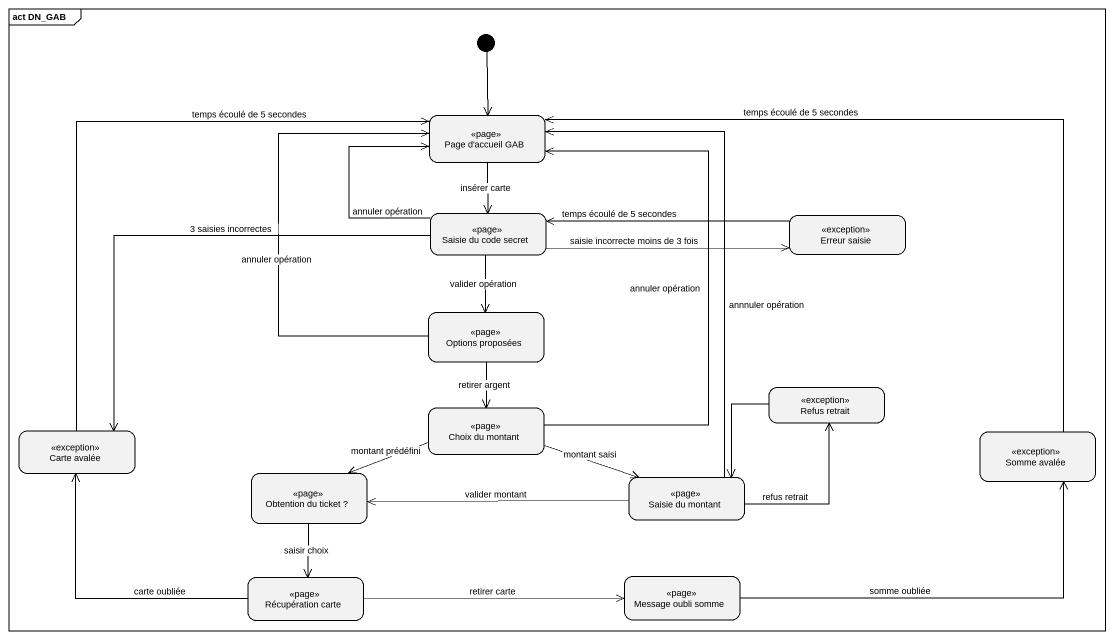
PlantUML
@startuml
mainframe act DN_GAB
hide empty description
state "Page d'accueil GAB" as Page_d_accueil_GAB <<page>>
state "Saisie du code secret" as Saisie_du_code_secret <<page>>
state "Erreur saisie" as Erreur_saisie <<exception>>
state "Options proposées" as Options_proposées <<page>>
state "Choix du montant" as Choix_du_montant <<page>>
state "Refus retrait" as Refus_retrait <<exception>>
state "Carte avalée" as Carte_avalée <<exception>>
state "Somme avalée" as Somme_avalée <<exception>>
state "Obtention du ticket ?" as Obtention_du_ticket <<page>>
state "Saisie du montant" as Saisie_du_montant <<page>>
state "Récupération carte" as Récupération_carte <<page>>
state "Message oubli somme" as Message_oubli_somme <<page>>
[*] --> Page_d_accueil_GAB
Page_d_accueil_GAB --> Saisie_du_code_secret : insérer carte
Saisie_du_code_secret -up-> Page_d_accueil_GAB : annuler opération
Saisie_du_code_secret -right-> Erreur_saisie : saisie incorrecte moins de 3 fois
Saisie_du_code_secret --> Options_proposées : valider opération
Saisie_du_code_secret -left-> Carte_avalée : 3 saisies incorrectes
Erreur_saisie -left-> Saisie_du_code_secret : temps écoulé de 5 secondes
Options_proposées -up-> Page_d_accueil_GAB : annuler opération
Options_proposées --> Choix_du_montant : retirer argent
Choix_du_montant -up-> Page_d_accueil_GAB : annuler opération
Choix_du_montant -left-> Obtention_du_ticket : montant prédéfini
Choix_du_montant -right-> Saisie_du_montant : montant saisi
Refus_retrait --> Saisie_du_montant
Carte_avalée -up-> Page_d_accueil_GAB : temps écoulé de 5 secondes
Somme_avalée -left-> Page_d_accueil_GAB : temps écoulé de 5 secondes
Obtention_du_ticket --> Récupération_carte : saisir choix
Saisie_du_montant -up-> Page_d_accueil_GAB : annnuler opération
Saisie_du_montant -up-> Refus_retrait : refus retrait
Saisie_du_montant -left-> Obtention_du_ticket : valider montant
Récupération_carte -up-> Carte_avalée : carte oubliée
Récupération_carte -right-> Message_oubli_somme : retirer carte
Message_oubli_somme -right-> Somme_avalée : somme oubliée
@enduml
